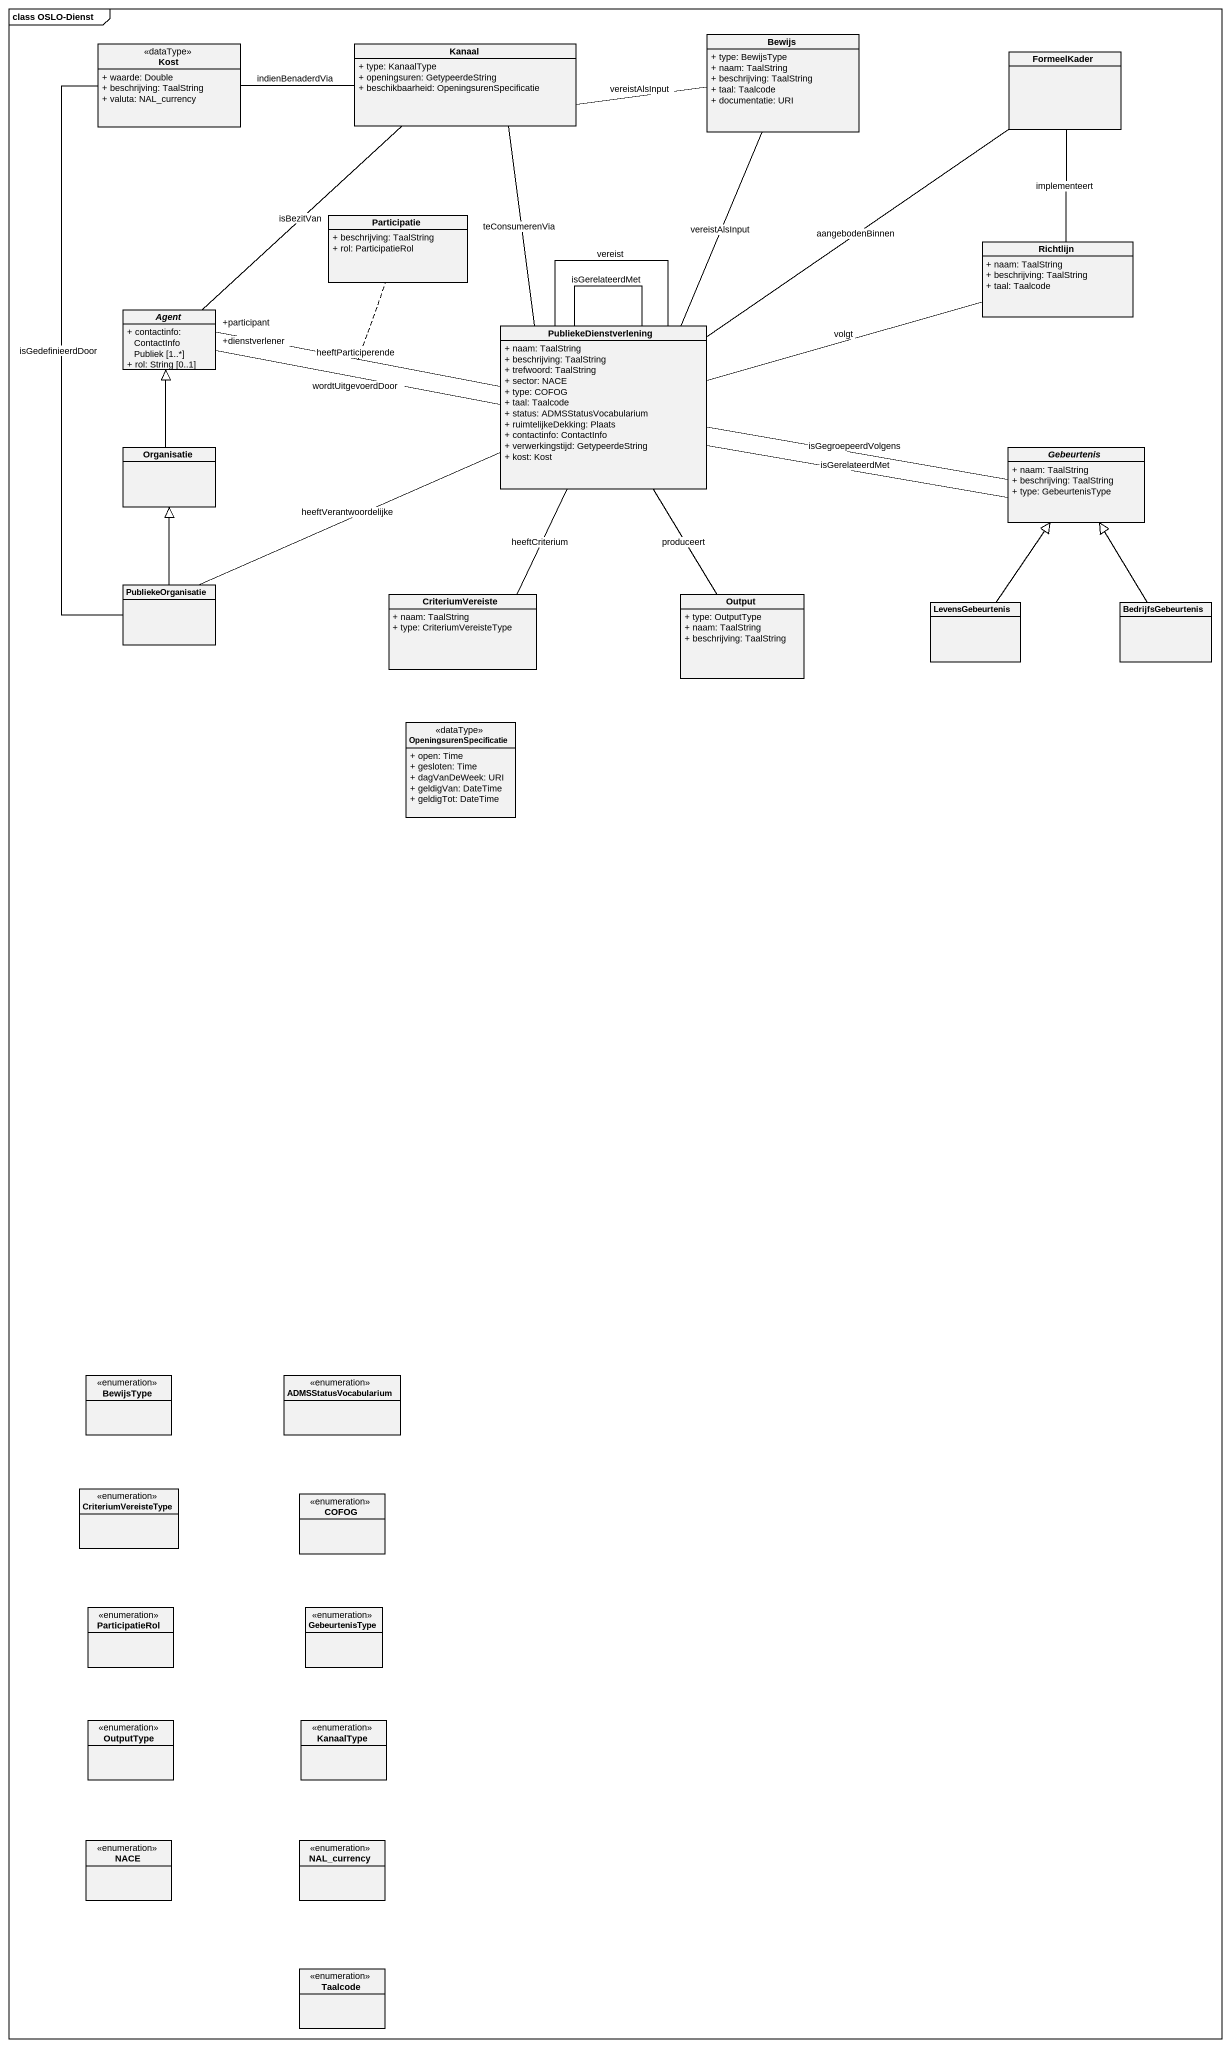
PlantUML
@startuml
mainframe class OSLO-Dienst
hide circle
hide empty members
skinparam classAttributeIconSize 0
class Kost <<dataType>> {
  + waarde: Double
  + beschrijving: TaalString
  + valuta: NAL_currency
}
class Kanaal {
  + type: KanaalType
  + openingsuren: GetypeerdeString
  + beschikbaarheid: OpeningsurenSpecificatie
}
class Bewijs {
  + type: BewijsType
  + naam: TaalString
  + beschrijving: TaalString
  + taal: Taalcode
  + documentatie: URI
}
class FormeelKader
class Participatie {
  + beschrijving: TaalString
  + rol: ParticipatieRol
}
class Richtlijn {
  + naam: TaalString
  + beschrijving: TaalString
  + taal: Taalcode
}
abstract class "Agent" as Agent_ {
  + contactinfo: ContactInfoPubliek [1..*]
  + rol: String [0..1]
}
class PubliekeDienstverlening {
  + naam: TaalString
  + beschrijving: TaalString
  + trefwoord: TaalString
  + sector: NACE
  + type: COFOG
  + taal: Taalcode
  + status: ADMSStatusVocabularium
  + ruimtelijkeDekking: Plaats
  + contactinfo: ContactInfo
  + verwerkingstijd: GetypeerdeString
  + kost: Kost
}
class Organisatie
abstract class Gebeurtenis {
  + naam: TaalString
  + beschrijving: TaalString
  + type: GebeurtenisType
}
class PubliekeOrganisatie
class CriteriumVereiste {
  + naam: TaalString
  + type: CriteriumVereisteType
}
class Output {
  + type: OutputType
  + naam: TaalString
  + beschrijving: TaalString
}
class LevensGebeurtenis
class BedrijfsGebeurtenis
class OpeningsurenSpecificatie <<dataType>> {
  + open: Time
  + gesloten: Time
  + dagVanDeWeek: URI
  + geldigVan: DateTime
  + geldigTot: DateTime
}
enum BewijsType
enum ADMSStatusVocabularium
enum CriteriumVereisteType
enum COFOG
enum ParticipatieRol
enum GebeurtenisType
enum OutputType
enum KanaalType
enum NACE
enum NAL_currency
enum Taalcode
Kost -right- Kanaal : indienBenaderdVia
Kost -- PubliekeOrganisatie : isGedefinieerdDoor
Kanaal -right- Bewijs : vereistAlsInput
Kanaal -- Agent_ : isBezitVan
Richtlijn -up- FormeelKader : implementeert
PubliekeDienstverlening -up- Kanaal : teConsumerenVia
PubliekeDienstverlening -up- Bewijs : vereistAlsInput
PubliekeDienstverlening -up- FormeelKader : aangebodenBinnen
PubliekeDienstverlening -right- Richtlijn : volgt
PubliekeDienstverlening -left- "+dienstverlener" Agent_ : wordtUitgevoerdDoor
PubliekeDienstverlening -left- "+participant" Agent_ : heeftParticiperende
(PubliekeDienstverlening, Agent_) .. Participatie
PubliekeDienstverlening -- PubliekeDienstverlening : isGerelateerdMet
PubliekeDienstverlening -- PubliekeDienstverlening : vereist
PubliekeDienstverlening -right- Gebeurtenis : isGegroepeerdVolgens
PubliekeDienstverlening -left- PubliekeOrganisatie : heeftVerantwoordelijke
PubliekeDienstverlening -- CriteriumVereiste : heeftCriterium
PubliekeDienstverlening -- Output : produceert
Organisatie -up-|> Agent_
Gebeurtenis -left- PubliekeDienstverlening : isGerelateerdMet
PubliekeOrganisatie -up-|> Organisatie
LevensGebeurtenis -up-|> Gebeurtenis
BedrijfsGebeurtenis -up-|> Gebeurtenis
@enduml
